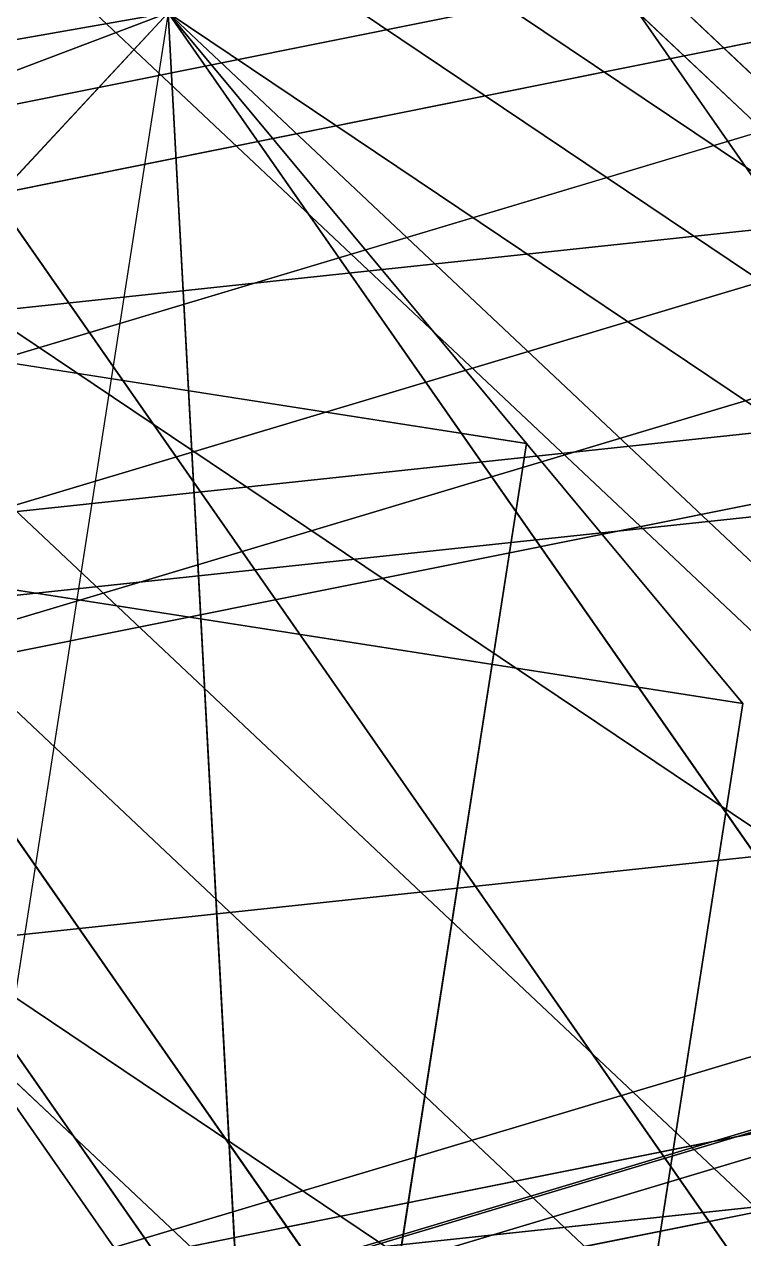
# Model space of a CAD drawing. Header units: metres. Extents: x 503497 to 504361, y 6966567 to 6966857.
# Drawn here: x 504170.223 to 504173.068, y 6966700.562 to 6966705.364 of the extents above; entities that cross this region are included whole.
import ezdxf

# ---------------------------------------------------------------- set-up
doc = ezdxf.new("R2010")
doc.units = ezdxf.units.M

msp = doc.modelspace()

# ---------------------------------------------------------------- linework, layer by layer
at = {"layer": 'SHADOW_APPROVED_20260111T072000'}
msp.add_lwpolyline([(504170.7929, 6966705.4089), (504170.0047, 6966700.3561), (504096.8309, 6966715.2601), (504097.6191, 6966720.3129), (504170.7929, 6966705.4089)], close=True, dxfattribs=at)
msp.add_lwpolyline([(504152.9477, 6966710.2148), (504167.8718, 6966707.8869), (504167.5638, 6966705.9126), (504170.7929, 6966705.4089), (504170.0047, 6966700.3561), (504169.7774, 6966699.9974), (504169.5259, 6966699.8139), (504168.8949, 6966699.7238), (504168.6104, 6966697.9001), (504168.9205, 6966697.8003), (504169.2405, 6966697.5447), (504169.4022, 6966697.2624), (504169.4593, 6966696.8594), (504167.3244, 6966683.1734), (504124.6436, 6966689.8311)], dxfattribs=at)
at = {"layer": 'SHADOW_APPROVED_20260114T072400'}
msp.add_lwpolyline([(504170.7929, 6966705.4089), (504170.0047, 6966700.3561), (504097.9963, 6966713.9948), (504098.7845, 6966719.0476), (504170.7929, 6966705.4089)], close=True, dxfattribs=at)
msp.add_lwpolyline([(504152.9477, 6966710.2148), (504167.8718, 6966707.8869), (504167.5638, 6966705.9126), (504170.7929, 6966705.4089), (504170.0047, 6966700.3561), (504169.7774, 6966699.9974), (504169.5259, 6966699.8139), (504168.8949, 6966699.7238), (504168.6104, 6966697.9001), (504168.9205, 6966697.8003), (504169.2405, 6966697.5447), (504169.4022, 6966697.2624), (504169.4593, 6966696.8594), (504167.3244, 6966683.1734), (504124.6436, 6966689.8311)], dxfattribs=at)
at = {"layer": 'SHADOW_APPROVED_20260122T071500'}
msp.add_lwpolyline([(504170.7929, 6966705.4089), (504170.0047, 6966700.3561), (504087.4382, 6966715.1242), (504088.2264, 6966720.177), (504170.7929, 6966705.4089)], close=True, dxfattribs=at)
msp.add_lwpolyline([(504152.9477, 6966710.2148), (504167.8718, 6966707.8869), (504167.5638, 6966705.9126), (504170.7929, 6966705.4089), (504170.0047, 6966700.3561), (504169.7774, 6966699.9974), (504169.5259, 6966699.8139), (504168.8949, 6966699.7238), (504168.6104, 6966697.9001), (504168.9205, 6966697.8003), (504169.2405, 6966697.5447), (504169.4022, 6966697.2624), (504169.4593, 6966696.8594), (504167.3244, 6966683.1734), (504124.6436, 6966689.8311)], dxfattribs=at)
at = {"layer": 'SHADOW_APPROVED_20260124T072500'}
msp.add_lwpolyline([(504170.7929, 6966705.4089), (504170.0047, 6966700.3561), (504093.7616, 6966712.0711), (504094.5498, 6966717.1239), (504170.7929, 6966705.4089)], close=True, dxfattribs=at)
msp.add_lwpolyline([(504152.9477, 6966710.2148), (504167.8718, 6966707.8869), (504167.5638, 6966705.9126), (504170.7929, 6966705.4089), (504170.0047, 6966700.3561), (504169.7774, 6966699.9974), (504169.5259, 6966699.8139), (504168.8949, 6966699.7238), (504168.6104, 6966697.9001), (504168.9205, 6966697.8003), (504169.2405, 6966697.5447), (504169.4022, 6966697.2624), (504169.4593, 6966696.8594), (504167.3244, 6966683.1734), (504124.6436, 6966689.8311)], dxfattribs=at)
at = {"layer": 'SHADOW_APPROVED_20260126T071100'}
msp.add_lwpolyline([(504170.7929, 6966705.4089), (504170.0047, 6966700.3561), (504081.5796, 6966715.4019), (504082.3678, 6966720.4547), (504170.7929, 6966705.4089)], close=True, dxfattribs=at)
msp.add_lwpolyline([(504152.9477, 6966710.2148), (504167.8718, 6966707.8869), (504167.5638, 6966705.9126), (504170.7929, 6966705.4089), (504170.0047, 6966700.3561), (504169.7774, 6966699.9974), (504169.5259, 6966699.8139), (504168.8949, 6966699.7238), (504168.6104, 6966697.9001), (504168.9205, 6966697.8003), (504169.2405, 6966697.5447), (504169.4022, 6966697.2624), (504169.4593, 6966696.8594), (504167.3244, 6966683.1734), (504124.6436, 6966689.8311)], dxfattribs=at)
at = {"layer": 'SHADOW_APPROVED_20260127T071900'}
msp.add_lwpolyline([(504170.7929, 6966705.4089), (504170.0047, 6966700.3561), (504087.6618, 6966712.8487), (504088.45, 6966717.9015), (504170.7929, 6966705.4089)], close=True, dxfattribs=at)
msp.add_lwpolyline([(504152.9477, 6966710.2148), (504167.8718, 6966707.8869), (504167.5638, 6966705.9126), (504170.7929, 6966705.4089), (504170.0047, 6966700.3561), (504169.7774, 6966699.9974), (504169.5259, 6966699.8139), (504168.8949, 6966699.7238), (504168.6104, 6966697.9001), (504168.9205, 6966697.8003), (504169.2405, 6966697.5447), (504169.4022, 6966697.2624), (504169.4593, 6966696.8594), (504167.3244, 6966683.1734), (504124.6436, 6966689.8311)], dxfattribs=at)
at = {"layer": 'SHADOW_APPROVED_20260129T071100'}
msp.add_lwpolyline([(504170.7929, 6966705.4089), (504170.0047, 6966700.3561), (504079.559, 6966714.5749), (504080.3472, 6966719.6277), (504170.7929, 6966705.4089)], close=True, dxfattribs=at)
msp.add_lwpolyline([(504152.9477, 6966710.2148), (504167.8718, 6966707.8869), (504167.5638, 6966705.9126), (504170.7929, 6966705.4089), (504170.0047, 6966700.3561), (504169.7774, 6966699.9974), (504169.5259, 6966699.8139), (504168.8949, 6966699.7238), (504168.6104, 6966697.9001), (504168.9205, 6966697.8003), (504169.2405, 6966697.5447), (504169.4022, 6966697.2624), (504169.4593, 6966696.8594), (504167.3244, 6966683.1734), (504124.6436, 6966689.8311)], dxfattribs=at)
at = {"layer": 'SHADOW_APPROVED_20260130T071100'}
msp.add_lwpolyline([(504170.7929, 6966705.4089), (504170.0047, 6966700.3561), (504078.8728, 6966714.2703), (504079.661, 6966719.3231), (504170.7929, 6966705.4089)], close=True, dxfattribs=at)
msp.add_lwpolyline([(504152.9477, 6966710.2148), (504167.8718, 6966707.8869), (504167.5638, 6966705.9126), (504170.7929, 6966705.4089), (504170.0047, 6966700.3561), (504169.7774, 6966699.9974), (504169.5259, 6966699.8139), (504168.8949, 6966699.7238), (504168.6104, 6966697.9001), (504168.9205, 6966697.8003), (504169.2405, 6966697.5447), (504169.4022, 6966697.2624), (504169.4593, 6966696.8594), (504167.3244, 6966683.1734), (504124.6436, 6966689.8311)], dxfattribs=at)
at = {"layer": 'SHADOW_APPROVED_20260203T070000'}
msp.add_lwpolyline([(504170.7929, 6966705.4089), (504170.0047, 6966700.3561), (504063.9805, 6966716.6575), (504064.7687, 6966721.7103), (504170.7929, 6966705.4089)], close=True, dxfattribs=at)
msp.add_lwpolyline([(504152.9477, 6966710.2148), (504167.8718, 6966707.8869), (504167.5638, 6966705.9126), (504170.7929, 6966705.4089), (504170.0047, 6966700.3561), (504169.7774, 6966699.9974), (504169.5259, 6966699.8139), (504168.8949, 6966699.7238), (504168.6104, 6966697.9001), (504168.9205, 6966697.8003), (504169.2405, 6966697.5447), (504169.4022, 6966697.2624), (504169.4593, 6966696.8594), (504167.3244, 6966683.1734), (504124.6436, 6966689.8311)], dxfattribs=at)
at = {"layer": 'SHADOW_APPROVED_20260314T074000'}
msp.add_lwpolyline([(504152.9477, 6966710.2148), (504167.8718, 6966707.8869), (504167.5638, 6966705.9126), (504170.7929, 6966705.4089), (504170.0047, 6966700.3561), (504169.7774, 6966699.9974), (504169.5259, 6966699.8139), (504168.8949, 6966699.7238), (504168.6104, 6966697.9001), (504168.9205, 6966697.8003), (504169.2405, 6966697.5447), (504169.4022, 6966697.2624), (504169.4593, 6966696.8594), (504167.3244, 6966683.1734), (504124.6436, 6966689.8311)], dxfattribs=at)
for points in [[(504167.5638, 6966705.9126), (504170.7929, 6966705.4089), (504083.0384, 6966689.9525), (504079.8093, 6966690.4562), (504167.5638, 6966705.9126)], [(504170.7929, 6966705.4089), (504170.0047, 6966700.3561), (504082.2502, 6966684.8997), (504083.0384, 6966689.9525), (504170.7929, 6966705.4089)]]:
    msp.add_lwpolyline(points, close=True, dxfattribs=at)
at = {"layer": 'SHADOW_APPROVED_20260426T070000'}
msp.add_lwpolyline([(504152.9477, 6966710.2148), (504167.8718, 6966707.8869), (504167.5638, 6966705.9126), (504170.7929, 6966705.4089), (504170.0047, 6966700.3561), (504169.7774, 6966699.9974), (504169.5259, 6966699.8139), (504168.8949, 6966699.7238), (504168.6104, 6966697.9001), (504168.9205, 6966697.8003), (504169.2405, 6966697.5447), (504169.4022, 6966697.2624), (504169.4593, 6966696.8594), (504167.3244, 6966683.1734), (504124.6436, 6966689.8311)], dxfattribs=at)
for points in [[(504167.5638, 6966705.9126), (504170.7929, 6966705.4089), (503953.6653, 6966623.3471), (503950.4362, 6966623.8508), (504167.5638, 6966705.9126)], [(504170.7929, 6966705.4089), (504170.0047, 6966700.3561), (503952.8771, 6966618.2943), (503953.6653, 6966623.3471), (504170.7929, 6966705.4089)]]:
    msp.add_lwpolyline(points, close=True, dxfattribs=at)
at = {"layer": 'SHADOW_APPROVED_20260621T090000'}
msp.add_lwpolyline([(504152.9477, 6966710.2148), (504167.8718, 6966707.8869), (504167.5638, 6966705.9126), (504170.7929, 6966705.4089), (504170.0047, 6966700.3561), (504169.7774, 6966699.9974), (504169.5259, 6966699.8139), (504168.8949, 6966699.7238), (504168.6104, 6966697.9001), (504168.9205, 6966697.8003), (504169.2405, 6966697.5447), (504169.4022, 6966697.2624), (504169.4593, 6966696.8594), (504167.3244, 6966683.1734), (504124.6436, 6966689.8311)], dxfattribs=at)
for points in [[(504167.5638, 6966705.9126), (504170.7929, 6966705.4089), (504112.2766, 6966642.4773), (504109.0475, 6966642.981), (504167.5638, 6966705.9126)], [(504170.7929, 6966705.4089), (504170.0047, 6966700.3561), (504111.4884, 6966637.4245), (504112.2766, 6966642.4773), (504170.7929, 6966705.4089)]]:
    msp.add_lwpolyline(points, close=True, dxfattribs=at)
at = {"layer": 'SHADOW_APPROVED_20260621T120000'}
msp.add_lwpolyline([(504152.9477, 6966710.2148), (504167.8718, 6966707.8869), (504167.5638, 6966705.9126), (504170.7929, 6966705.4089), (504170.0047, 6966700.3561), (504169.7774, 6966699.9974), (504169.5259, 6966699.8139), (504168.8949, 6966699.7238), (504168.6104, 6966697.9001), (504168.9205, 6966697.8003), (504169.2405, 6966697.5447), (504169.4022, 6966697.2624), (504169.4593, 6966696.8594), (504167.3244, 6966683.1734), (504124.6436, 6966689.8311)], dxfattribs=at)
for points in [[(504167.5638, 6966705.9126), (504170.7929, 6966705.4089), (504173.4139, 6966656.7361), (504170.1848, 6966657.2398), (504167.5638, 6966705.9126)], [(504170.7929, 6966705.4089), (504170.0047, 6966700.3561), (504172.6257, 6966651.6833), (504173.4139, 6966656.7361), (504170.7929, 6966705.4089)]]:
    msp.add_lwpolyline(points, close=True, dxfattribs=at)
at = {"layer": 'SHADOW_APPROVED_20260621T140000'}
for points in [[(504129.6052, 6966740.8657), (504131.954, 6966755.9236), (504174.5011, 6966694.9007), (504172.1523, 6966679.8428), (504129.6052, 6966740.8657)], [(504131.954, 6966755.9236), (504160.9824, 6966751.3955), (504203.5295, 6966690.3726), (504174.5011, 6966694.9007), (504131.954, 6966755.9236)], [(504149.9912, 6966730.2649), (504146.9294, 6966730.7425), (504189.4765, 6966669.7196), (504192.5383, 6966669.242), (504149.9912, 6966730.2649)], [(504149.5371, 6966727.3537), (504149.9912, 6966730.2649), (504192.5383, 6966669.242), (504192.0842, 6966666.3308), (504149.5371, 6966727.3537)], [(504158.5991, 6966727.8767), (504158.3042, 6966725.9861), (504200.8513, 6966664.9632), (504201.1462, 6966666.8538), (504158.5991, 6966727.8767)], [(504158.3042, 6966725.9861), (504149.5371, 6966727.3537), (504192.0842, 6966666.3308), (504200.8513, 6966664.9632), (504158.3042, 6966725.9861)], [(504152.9477, 6966710.2148), (504167.8718, 6966707.8869), (504206.7815, 6966652.0809), (504191.8574, 6966654.4088), (504152.9477, 6966710.2148)], [(504167.8718, 6966707.8869), (504167.5638, 6966705.9126), (504206.4735, 6966650.1066), (504206.7815, 6966652.0809), (504167.8718, 6966707.8869)], [(504167.5638, 6966705.9126), (504170.7929, 6966705.4089), (504209.7026, 6966649.6029), (504206.4735, 6966650.1066), (504167.5638, 6966705.9126)], [(504170.7929, 6966705.4089), (504170.0047, 6966700.3561), (504208.9144, 6966644.5501), (504209.7026, 6966649.6029), (504170.7929, 6966705.4089)]]:
    msp.add_lwpolyline(points, close=True, dxfattribs=at)
msp.add_lwpolyline([(504152.9477, 6966710.2148), (504167.8718, 6966707.8869), (504167.5638, 6966705.9126), (504170.7929, 6966705.4089), (504170.0047, 6966700.3561), (504169.7774, 6966699.9974), (504169.5259, 6966699.8139), (504168.8949, 6966699.7238), (504168.6104, 6966697.9001), (504168.9205, 6966697.8003), (504169.2405, 6966697.5447), (504169.4022, 6966697.2624), (504169.4593, 6966696.8594), (504167.3244, 6966683.1734), (504124.6436, 6966689.8311)], dxfattribs=at)
at = {"layer": 'SHADOW_APPROVED_20260621T150000'}
for points in [[(504129.6052, 6966740.8657), (504131.954, 6966755.9236), (504212.0845, 6966680.4703), (504209.7357, 6966665.4124), (504129.6052, 6966740.8657)], [(504127.901, 6966729.9403), (504129.6052, 6966740.8657), (504209.7357, 6966665.4124), (504208.0315, 6966654.487), (504127.901, 6966729.9403)], [(504129.6052, 6966740.8657), (504129.6052, 6966740.8657), (504209.7357, 6966665.4124), (504209.7357, 6966665.4124), (504129.6052, 6966740.8657)], [(504138.446, 6966731.0718), (504138.0232, 6966728.3614), (504218.1537, 6966652.9081), (504218.5765, 6966655.6185), (504138.446, 6966731.0718)], [(504146.7781, 6966729.7721), (504138.446, 6966731.0718), (504218.5765, 6966655.6185), (504226.9086, 6966654.3188), (504146.7781, 6966729.7721)], [(504146.9294, 6966730.7425), (504146.7781, 6966729.7721), (504226.9086, 6966654.3188), (504227.0599, 6966655.2892), (504146.9294, 6966730.7425)], [(504149.5371, 6966727.3537), (504149.9912, 6966730.2649), (504230.1217, 6966654.8116), (504229.6676, 6966651.9004), (504149.5371, 6966727.3537)], [(504158.3042, 6966725.9861), (504149.5371, 6966727.3537), (504229.6676, 6966651.9004), (504238.4347, 6966650.5328), (504158.3042, 6966725.9861)], [(504152.9477, 6966710.2148), (504167.8718, 6966707.8869), (504241.1519, 6966638.8841), (504226.2278, 6966641.212), (504152.9477, 6966710.2148)], [(504167.8718, 6966707.8869), (504167.5638, 6966705.9126), (504240.8439, 6966636.9098), (504241.1519, 6966638.8841), (504167.8718, 6966707.8869)], [(504167.5638, 6966705.9126), (504170.7929, 6966705.4089), (504244.073, 6966636.4061), (504240.8439, 6966636.9098), (504167.5638, 6966705.9126)], [(504170.7929, 6966705.4089), (504170.0047, 6966700.3561), (504243.2848, 6966631.3533), (504244.073, 6966636.4061), (504170.7929, 6966705.4089)]]:
    msp.add_lwpolyline(points, close=True, dxfattribs=at)
msp.add_lwpolyline([(504152.9477, 6966710.2148), (504167.8718, 6966707.8869), (504167.5638, 6966705.9126), (504170.7929, 6966705.4089), (504170.0047, 6966700.3561), (504169.7774, 6966699.9974), (504169.5259, 6966699.8139), (504168.8949, 6966699.7238), (504168.6104, 6966697.9001), (504168.9205, 6966697.8003), (504169.2405, 6966697.5447), (504169.4022, 6966697.2624), (504169.4593, 6966696.8594), (504167.3244, 6966683.1734), (504124.6436, 6966689.8311)], dxfattribs=at)
at = {"layer": 'SHADOW_APPROVED_20260621T160000'}
for points in [[(504127.901, 6966729.9403), (504129.6052, 6966740.8657), (504313.5903, 6966617.1932), (504311.8861, 6966606.2678), (504127.901, 6966729.9403)], [(504138.446, 6966731.0718), (504138.0232, 6966728.3614), (504322.0083, 6966604.6889), (504322.4311, 6966607.3993), (504138.446, 6966731.0718)], [(504138.0232, 6966728.3614), (504127.901, 6966729.9403), (504311.8861, 6966606.2678), (504322.0083, 6966604.6889), (504138.0232, 6966728.3614)], [(504152.9477, 6966710.2148), (504167.8718, 6966707.8869), (504336.128, 6966594.7871), (504321.2039, 6966597.115), (504152.9477, 6966710.2148)], [(504167.8718, 6966707.8869), (504167.5638, 6966705.9126), (504335.82, 6966592.8128), (504336.128, 6966594.7871), (504167.8718, 6966707.8869)], [(504167.5638, 6966705.9126), (504170.7929, 6966705.4089), (504339.0491, 6966592.3091), (504335.82, 6966592.8128), (504167.5638, 6966705.9126)], [(504170.7929, 6966705.4089), (504170.0047, 6966700.3561), (504338.2609, 6966587.2563), (504339.0491, 6966592.3091), (504170.7929, 6966705.4089)]]:
    msp.add_lwpolyline(points, close=True, dxfattribs=at)
msp.add_lwpolyline([(504152.9477, 6966710.2148), (504167.8718, 6966707.8869), (504167.5638, 6966705.9126), (504170.7929, 6966705.4089), (504170.0047, 6966700.3561), (504169.7774, 6966699.9974), (504169.5259, 6966699.8139), (504168.8949, 6966699.7238), (504168.6104, 6966697.9001), (504168.9205, 6966697.8003), (504169.2405, 6966697.5447), (504169.4022, 6966697.2624), (504169.4593, 6966696.8594), (504167.3244, 6966683.1734), (504124.6436, 6966689.8311)], dxfattribs=at)
at = {"layer": 'SHADOW_APPROVED_20261019T053000'}
msp.add_lwpolyline([(504170.7929, 6966705.4089), (504170.0047, 6966700.3561), (503593.249, 6966792.4889), (503594.0372, 6966797.5417), (504170.7929, 6966705.4089)], close=True, dxfattribs=at)
msp.add_lwpolyline([(504152.9477, 6966710.2148), (504167.8718, 6966707.8869), (504167.5638, 6966705.9126), (504170.7929, 6966705.4089), (504170.0047, 6966700.3561), (504169.7774, 6966699.9974), (504169.5259, 6966699.8139), (504168.8949, 6966699.7238), (504168.6104, 6966697.9001), (504168.9205, 6966697.8003), (504169.2405, 6966697.5447), (504169.4022, 6966697.2624), (504169.4593, 6966696.8594), (504167.3244, 6966683.1734), (504124.6436, 6966689.8311)], dxfattribs=at)
at = {"layer": 'SHADOW_APPROVED_20261112T063500'}
msp.add_lwpolyline([(504170.7929, 6966705.4089), (504170.0047, 6966700.3561), (504071.7264, 6966716.3103), (504072.5146, 6966721.3631), (504170.7929, 6966705.4089)], close=True, dxfattribs=at)
msp.add_lwpolyline([(504152.9477, 6966710.2148), (504167.8718, 6966707.8869), (504167.5638, 6966705.9126), (504170.7929, 6966705.4089), (504170.0047, 6966700.3561), (504169.7774, 6966699.9974), (504169.5259, 6966699.8139), (504168.8949, 6966699.7238), (504168.6104, 6966697.9001), (504168.9205, 6966697.8003), (504169.2405, 6966697.5447), (504169.4022, 6966697.2624), (504169.4593, 6966696.8594), (504167.3244, 6966683.1734), (504124.6436, 6966689.8311)], dxfattribs=at)
at = {"layer": 'SHADOW_APPROVED_20261113T063500'}
msp.add_lwpolyline([(504170.7929, 6966705.4089), (504170.0047, 6966700.3561), (504072.1946, 6966716.7258), (504072.9828, 6966721.7786), (504170.7929, 6966705.4089)], close=True, dxfattribs=at)
msp.add_lwpolyline([(504152.9477, 6966710.2148), (504167.8718, 6966707.8869), (504167.5638, 6966705.9126), (504170.7929, 6966705.4089), (504170.0047, 6966700.3561), (504169.7774, 6966699.9974), (504169.5259, 6966699.8139), (504168.8949, 6966699.7238), (504168.6104, 6966697.9001), (504168.9205, 6966697.8003), (504169.2405, 6966697.5447), (504169.4022, 6966697.2624), (504169.4593, 6966696.8594), (504167.3244, 6966683.1734), (504124.6436, 6966689.8311)], dxfattribs=at)
at = {"layer": 'SHADOW_APPROVED_20261122T065200'}
msp.add_lwpolyline([(504170.7929, 6966705.4089), (504170.0047, 6966700.3561), (504089.8406, 6966714.8069), (504090.6288, 6966719.8597), (504170.7929, 6966705.4089)], close=True, dxfattribs=at)
msp.add_lwpolyline([(504152.9477, 6966710.2148), (504167.8718, 6966707.8869), (504167.5638, 6966705.9126), (504170.7929, 6966705.4089), (504170.0047, 6966700.3561), (504169.7774, 6966699.9974), (504169.5259, 6966699.8139), (504168.8949, 6966699.7238), (504168.6104, 6966697.9001), (504168.9205, 6966697.8003), (504169.2405, 6966697.5447), (504169.4022, 6966697.2624), (504169.4593, 6966696.8594), (504167.3244, 6966683.1734), (504124.6436, 6966689.8311)], dxfattribs=at)
at = {"layer": 'SHADOW_APPROVED_20261123T070300'}
msp.add_lwpolyline([(504170.7929, 6966705.4089), (504170.0047, 6966700.3561), (504097.6078, 6966712.3626), (504098.396, 6966717.4154), (504170.7929, 6966705.4089)], close=True, dxfattribs=at)
msp.add_lwpolyline([(504152.9477, 6966710.2148), (504167.8718, 6966707.8869), (504167.5638, 6966705.9126), (504170.7929, 6966705.4089), (504170.0047, 6966700.3561), (504169.7774, 6966699.9974), (504169.5259, 6966699.8139), (504168.8949, 6966699.7238), (504168.6104, 6966697.9001), (504168.9205, 6966697.8003), (504169.2405, 6966697.5447), (504169.4022, 6966697.2624), (504169.4593, 6966696.8594), (504167.3244, 6966683.1734), (504124.6436, 6966689.8311)], dxfattribs=at)
at = {"layer": 'SHADOW_APPROVED_20261221T090000'}
msp.add_lwpolyline([(504152.9477, 6966710.2148), (504167.8718, 6966707.8869), (504167.5638, 6966705.9126), (504170.7929, 6966705.4089), (504170.0047, 6966700.3561), (504169.7774, 6966699.9974), (504169.5259, 6966699.8139), (504168.8949, 6966699.7238), (504168.6104, 6966697.9001), (504168.9205, 6966697.8003), (504169.2405, 6966697.5447), (504169.4022, 6966697.2624), (504169.4593, 6966696.8594), (504167.3244, 6966683.1734), (504124.6436, 6966689.8311)], dxfattribs=at)
msp.add_lwpolyline([(504170.7929, 6966705.4089), (504170.0047, 6966700.3561), (504139.75, 6966702.1555), (504140.5382, 6966707.2083), (504170.7929, 6966705.4089)], close=True, dxfattribs=at)
at = {"layer": 'SHADOW_APPROVED_20261221T120000'}
for points in [[(504146.8386, 6966710.3339), (504155.4551, 6966708.9898), (504155.2202, 6966707.484), (504170.1443, 6966705.1561), (504169.8363, 6966703.1818), (504173.0654, 6966702.6781), (504172.2772, 6966697.6253), (504172.0499, 6966697.2666), (504171.7984, 6966697.0831), (504171.1674, 6966696.993), (504170.8829, 6966695.1693), (504171.193, 6966695.0695), (504171.513, 6966694.8139), (504171.6747, 6966694.5316), (504171.7318, 6966694.1286), (504169.5969, 6966680.4426), (504126.9161, 6966687.1003)], [(504152.9477, 6966710.2148), (504167.8718, 6966707.8869), (504167.5638, 6966705.9126), (504170.7929, 6966705.4089), (504170.0047, 6966700.3561), (504169.7774, 6966699.9974), (504169.5259, 6966699.8139), (504168.8949, 6966699.7238), (504168.6104, 6966697.9001), (504168.9205, 6966697.8003), (504169.2405, 6966697.5447), (504169.4022, 6966697.2624), (504169.4593, 6966696.8594), (504167.3244, 6966683.1734), (504124.6436, 6966689.8311)]]:
    msp.add_lwpolyline(points, dxfattribs=at)
for points in [[(504167.5638, 6966705.9126), (504170.7929, 6966705.4089), (504173.0654, 6966702.6781), (504169.8363, 6966703.1818), (504167.5638, 6966705.9126)], [(504170.7929, 6966705.4089), (504170.0047, 6966700.3561), (504172.2772, 6966697.6253), (504173.0654, 6966702.6781), (504170.7929, 6966705.4089)]]:
    msp.add_lwpolyline(points, close=True, dxfattribs=at)
at = {"layer": 'SHADOW_APPROVED_20261221T150000'}
for points in [[(504154.0443, 6966707.0275), (504153.1492, 6966701.2887), (504194.1763, 6966705.6645), (504195.0714, 6966711.4033), (504154.0443, 6966707.0275)], [(504142.7149, 6966706.3611), (504141.9137, 6966701.2247), (504183.9883, 6966705.7123), (504184.7895, 6966710.8487), (504142.7149, 6966706.3611)], [(504144.9755, 6966700.7471), (504145.7767, 6966705.8835), (504187.8513, 6966710.3711), (504187.0501, 6966705.2347), (504144.9755, 6966700.7471)], [(504170.7929, 6966705.4089), (504170.0047, 6966700.3561), (504207.6986, 6966704.3764), (504208.4868, 6966709.4292), (504170.7929, 6966705.4089)], [(504141.9137, 6966701.2247), (504144.9755, 6966700.7471), (504187.0501, 6966705.2347), (504183.9883, 6966705.7123), (504141.9137, 6966701.2247)], [(504153.1492, 6966701.2887), (504158.2689, 6966700.4901), (504199.296, 6966704.8659), (504194.1763, 6966705.6645), (504153.1492, 6966701.2887)], [(504158.2689, 6966700.4901), (504156.6455, 6966690.0834), (504197.6726, 6966694.4592), (504199.296, 6966704.8659), (504158.2689, 6966700.4901)], [(504170.0047, 6966700.3561), (504169.7774, 6966699.9974), (504207.4713, 6966704.0177), (504207.6986, 6966704.3764), (504170.0047, 6966700.3561)]]:
    msp.add_lwpolyline(points, close=True, dxfattribs=at)
msp.add_lwpolyline([(504152.9477, 6966710.2148), (504167.8718, 6966707.8869), (504167.5638, 6966705.9126), (504170.7929, 6966705.4089), (504170.0047, 6966700.3561), (504169.7774, 6966699.9974), (504169.5259, 6966699.8139), (504168.8949, 6966699.7238), (504168.6104, 6966697.9001), (504168.9205, 6966697.8003), (504169.2405, 6966697.5447), (504169.4022, 6966697.2624), (504169.4593, 6966696.8594), (504167.3244, 6966683.1734), (504124.6436, 6966689.8311)], dxfattribs=at)
at = {"layer": 'SHADOW_APPROVED_20261221T160000'}
for points in [[(504154.0443, 6966707.0275), (504153.1492, 6966701.2887), (504217.9779, 6966714.2974), (504218.873, 6966720.0362), (504154.0443, 6966707.0275)], [(504170.7929, 6966705.4089), (504170.0047, 6966700.3561), (504229.5665, 6966712.3079), (504230.3547, 6966717.3607), (504170.7929, 6966705.4089)], [(504153.1492, 6966701.2887), (504158.2689, 6966700.4901), (504223.0976, 6966713.4988), (504217.9779, 6966714.2974), (504153.1492, 6966701.2887)], [(504158.2689, 6966700.4901), (504156.6455, 6966690.0834), (504221.4742, 6966703.0921), (504223.0976, 6966713.4988), (504158.2689, 6966700.4901)], [(504170.0047, 6966700.3561), (504169.7774, 6966699.9974), (504229.3392, 6966711.9492), (504229.5665, 6966712.3079), (504170.0047, 6966700.3561)], [(504169.7774, 6966699.9974), (504169.5259, 6966699.8139), (504229.0877, 6966711.7657), (504229.3392, 6966711.9492), (504169.7774, 6966699.9974)], [(504125.6223, 6966696.1052), (504122.7613, 6966696.5515), (504182.3231, 6966708.5033), (504185.1841, 6966708.057), (504125.6223, 6966696.1052)], [(504124.6436, 6966689.8311), (504125.6223, 6966696.1052), (504185.1841, 6966708.057), (504184.2054, 6966701.7829), (504124.6436, 6966689.8311)]]:
    msp.add_lwpolyline(points, close=True, dxfattribs=at)
msp.add_lwpolyline([(504152.9477, 6966710.2148), (504167.8718, 6966707.8869), (504167.5638, 6966705.9126), (504170.7929, 6966705.4089), (504170.0047, 6966700.3561), (504169.7774, 6966699.9974), (504169.5259, 6966699.8139), (504168.8949, 6966699.7238), (504168.6104, 6966697.9001), (504168.9205, 6966697.8003), (504169.2405, 6966697.5447), (504169.4022, 6966697.2624), (504169.4593, 6966696.8594), (504167.3244, 6966683.1734), (504124.6436, 6966689.8311)], dxfattribs=at)
at = {"layer": 'SHADOW_APPROVED_20261221T170000'}
for points in [[(504137.1539, 6966693.1239), (504139.8525, 6966710.4238), (504252.1782, 6966744.0427), (504249.4796, 6966726.7428), (504137.1539, 6966693.1239)], [(504170.7929, 6966705.4089), (504170.0047, 6966700.3561), (504273.2046, 6966731.2437), (504273.9928, 6966736.2965), (504170.7929, 6966705.4089)], [(504153.1492, 6966701.2887), (504158.2689, 6966700.4901), (504270.5946, 6966734.109), (504265.4749, 6966734.9076), (504153.1492, 6966701.2887)], [(504158.2689, 6966700.4901), (504156.6455, 6966690.0834), (504268.9712, 6966723.7023), (504270.5946, 6966734.109), (504158.2689, 6966700.4901)], [(504170.0047, 6966700.3561), (504169.7774, 6966699.9974), (504272.9773, 6966730.885), (504273.2046, 6966731.2437), (504170.0047, 6966700.3561)], [(504169.7774, 6966699.9974), (504169.5259, 6966699.8139), (504272.7258, 6966730.7015), (504272.9773, 6966730.885), (504169.7774, 6966699.9974)], [(504169.5259, 6966699.8139), (504168.8949, 6966699.7238), (504272.0948, 6966730.6114), (504272.7258, 6966730.7015), (504169.5259, 6966699.8139)], [(504168.8949, 6966699.7238), (504168.6104, 6966697.9001), (504271.8103, 6966728.7877), (504272.0948, 6966730.6114), (504168.8949, 6966699.7238)], [(504124.6436, 6966689.8311), (504125.6223, 6966696.1052), (504228.8222, 6966726.9928), (504227.8435, 6966720.7187), (504124.6436, 6966689.8311)], [(504156.6455, 6966690.0834), (504137.1539, 6966693.1239), (504249.4796, 6966726.7428), (504268.9712, 6966723.7023), (504156.6455, 6966690.0834)], [(504167.3244, 6966683.1734), (504124.6436, 6966689.8311), (504227.8435, 6966720.7187), (504270.5243, 6966714.061), (504167.3244, 6966683.1734)]]:
    msp.add_lwpolyline(points, close=True, dxfattribs=at)
msp.add_lwpolyline([(504152.9477, 6966710.2148), (504167.8718, 6966707.8869), (504167.5638, 6966705.9126), (504170.7929, 6966705.4089), (504170.0047, 6966700.3561), (504169.7774, 6966699.9974), (504169.5259, 6966699.8139), (504168.8949, 6966699.7238), (504168.6104, 6966697.9001), (504168.9205, 6966697.8003), (504169.2405, 6966697.5447), (504169.4022, 6966697.2624), (504169.4593, 6966696.8594), (504167.3244, 6966683.1734), (504124.6436, 6966689.8311)], dxfattribs=at)
at = {"layer": 'SHADOW_COMPARATOR_RL48_20260111T072000'}
msp.add_lwpolyline([(504170.7929, 6966705.4089), (504170.0047, 6966700.3561), (504124.3774, 6966709.6495), (504125.1656, 6966714.7023), (504170.7929, 6966705.4089)], close=True, dxfattribs=at)
msp.add_lwpolyline([(504152.9477, 6966710.2148), (504167.8718, 6966707.8869), (504167.5638, 6966705.9126), (504170.7929, 6966705.4089), (504170.0047, 6966700.3561), (504169.7774, 6966699.9974), (504169.5259, 6966699.8139), (504168.8949, 6966699.7238), (504168.6104, 6966697.9001), (504168.9205, 6966697.8003), (504169.2405, 6966697.5447), (504169.4022, 6966697.2624), (504169.4593, 6966696.8594), (504167.3244, 6966683.1734), (504124.6436, 6966689.8311)], dxfattribs=at)
at = {"layer": 'SHADOW_COMPARATOR_RL48_20260114T072400'}
msp.add_lwpolyline([(504170.7929, 6966705.4089), (504170.0047, 6966700.3561), (504125.1041, 6966708.8605), (504125.8923, 6966713.9133), (504170.7929, 6966705.4089)], close=True, dxfattribs=at)
msp.add_lwpolyline([(504152.9477, 6966710.2148), (504167.8718, 6966707.8869), (504167.5638, 6966705.9126), (504170.7929, 6966705.4089), (504170.0047, 6966700.3561), (504169.7774, 6966699.9974), (504169.5259, 6966699.8139), (504168.8949, 6966699.7238), (504168.6104, 6966697.9001), (504168.9205, 6966697.8003), (504169.2405, 6966697.5447), (504169.4022, 6966697.2624), (504169.4593, 6966696.8594), (504167.3244, 6966683.1734), (504124.6436, 6966689.8311)], dxfattribs=at)
at = {"layer": 'SHADOW_COMPARATOR_RL48_20260122T071500'}
msp.add_lwpolyline([(504170.7929, 6966705.4089), (504170.0047, 6966700.3561), (504118.5206, 6966709.5647), (504119.3088, 6966714.6175), (504170.7929, 6966705.4089)], close=True, dxfattribs=at)
msp.add_lwpolyline([(504152.9477, 6966710.2148), (504167.8718, 6966707.8869), (504167.5638, 6966705.9126), (504170.7929, 6966705.4089), (504170.0047, 6966700.3561), (504169.7774, 6966699.9974), (504169.5259, 6966699.8139), (504168.8949, 6966699.7238), (504168.6104, 6966697.9001), (504168.9205, 6966697.8003), (504169.2405, 6966697.5447), (504169.4022, 6966697.2624), (504169.4593, 6966696.8594), (504167.3244, 6966683.1734), (504124.6436, 6966689.8311)], dxfattribs=at)
at = {"layer": 'SHADOW_COMPARATOR_RL48_20260124T072500'}
msp.add_lwpolyline([(504170.7929, 6966705.4089), (504170.0047, 6966700.3561), (504122.4635, 6966707.661), (504123.2517, 6966712.7138), (504170.7929, 6966705.4089)], close=True, dxfattribs=at)
msp.add_lwpolyline([(504152.9477, 6966710.2148), (504167.8718, 6966707.8869), (504167.5638, 6966705.9126), (504170.7929, 6966705.4089), (504170.0047, 6966700.3561), (504169.7774, 6966699.9974), (504169.5259, 6966699.8139), (504168.8949, 6966699.7238), (504168.6104, 6966697.9001), (504168.9205, 6966697.8003), (504169.2405, 6966697.5447), (504169.4022, 6966697.2624), (504169.4593, 6966696.8594), (504167.3244, 6966683.1734), (504124.6436, 6966689.8311)], dxfattribs=at)
at = {"layer": 'SHADOW_COMPARATOR_RL48_20260126T071100'}
msp.add_lwpolyline([(504170.7929, 6966705.4089), (504170.0047, 6966700.3561), (504114.8675, 6966709.7379), (504115.6557, 6966714.7907), (504170.7929, 6966705.4089)], close=True, dxfattribs=at)
msp.add_lwpolyline([(504152.9477, 6966710.2148), (504167.8718, 6966707.8869), (504167.5638, 6966705.9126), (504170.7929, 6966705.4089), (504170.0047, 6966700.3561), (504169.7774, 6966699.9974), (504169.5259, 6966699.8139), (504168.8949, 6966699.7238), (504168.6104, 6966697.9001), (504168.9205, 6966697.8003), (504169.2405, 6966697.5447), (504169.4022, 6966697.2624), (504169.4593, 6966696.8594), (504167.3244, 6966683.1734), (504124.6436, 6966689.8311)], dxfattribs=at)
at = {"layer": 'SHADOW_COMPARATOR_RL48_20260127T071900'}
msp.add_lwpolyline([(504170.7929, 6966705.4089), (504170.0047, 6966700.3561), (504118.66, 6966708.1458), (504119.4482, 6966713.1986), (504170.7929, 6966705.4089)], close=True, dxfattribs=at)
msp.add_lwpolyline([(504152.9477, 6966710.2148), (504167.8718, 6966707.8869), (504167.5638, 6966705.9126), (504170.7929, 6966705.4089), (504170.0047, 6966700.3561), (504169.7774, 6966699.9974), (504169.5259, 6966699.8139), (504168.8949, 6966699.7238), (504168.6104, 6966697.9001), (504168.9205, 6966697.8003), (504169.2405, 6966697.5447), (504169.4022, 6966697.2624), (504169.4593, 6966696.8594), (504167.3244, 6966683.1734), (504124.6436, 6966689.8311)], dxfattribs=at)
at = {"layer": 'SHADOW_COMPARATOR_RL48_20260129T071100'}
msp.add_lwpolyline([(504170.7929, 6966705.4089), (504170.0047, 6966700.3561), (504113.6075, 6966709.2222), (504114.3957, 6966714.275), (504170.7929, 6966705.4089)], close=True, dxfattribs=at)
msp.add_lwpolyline([(504152.9477, 6966710.2148), (504167.8718, 6966707.8869), (504167.5638, 6966705.9126), (504170.7929, 6966705.4089), (504170.0047, 6966700.3561), (504169.7774, 6966699.9974), (504169.5259, 6966699.8139), (504168.8949, 6966699.7238), (504168.6104, 6966697.9001), (504168.9205, 6966697.8003), (504169.2405, 6966697.5447), (504169.4022, 6966697.2624), (504169.4593, 6966696.8594), (504167.3244, 6966683.1734), (504124.6436, 6966689.8311)], dxfattribs=at)
at = {"layer": 'SHADOW_COMPARATOR_RL48_20260130T071100'}
msp.add_lwpolyline([(504170.7929, 6966705.4089), (504170.0047, 6966700.3561), (504113.1796, 6966709.0323), (504113.9678, 6966714.0851), (504170.7929, 6966705.4089)], close=True, dxfattribs=at)
msp.add_lwpolyline([(504152.9477, 6966710.2148), (504167.8718, 6966707.8869), (504167.5638, 6966705.9126), (504170.7929, 6966705.4089), (504170.0047, 6966700.3561), (504169.7774, 6966699.9974), (504169.5259, 6966699.8139), (504168.8949, 6966699.7238), (504168.6104, 6966697.9001), (504168.9205, 6966697.8003), (504169.2405, 6966697.5447), (504169.4022, 6966697.2624), (504169.4593, 6966696.8594), (504167.3244, 6966683.1734), (504124.6436, 6966689.8311)], dxfattribs=at)
at = {"layer": 'SHADOW_COMPARATOR_RL48_20260203T070000'}
msp.add_lwpolyline([(504170.7929, 6966705.4089), (504170.0047, 6966700.3561), (504103.8936, 6966710.5208), (504104.6818, 6966715.5736), (504170.7929, 6966705.4089)], close=True, dxfattribs=at)
msp.add_lwpolyline([(504152.9477, 6966710.2148), (504167.8718, 6966707.8869), (504167.5638, 6966705.9126), (504170.7929, 6966705.4089), (504170.0047, 6966700.3561), (504169.7774, 6966699.9974), (504169.5259, 6966699.8139), (504168.8949, 6966699.7238), (504168.6104, 6966697.9001), (504168.9205, 6966697.8003), (504169.2405, 6966697.5447), (504169.4022, 6966697.2624), (504169.4593, 6966696.8594), (504167.3244, 6966683.1734), (504124.6436, 6966689.8311)], dxfattribs=at)
at = {"layer": 'SHADOW_COMPARATOR_RL48_20260314T074000'}
msp.add_lwpolyline([(504152.9477, 6966710.2148), (504167.8718, 6966707.8869), (504167.5638, 6966705.9126), (504170.7929, 6966705.4089), (504170.0047, 6966700.3561), (504169.7774, 6966699.9974), (504169.5259, 6966699.8139), (504168.8949, 6966699.7238), (504168.6104, 6966697.9001), (504168.9205, 6966697.8003), (504169.2405, 6966697.5447), (504169.4022, 6966697.2624), (504169.4593, 6966696.8594), (504167.3244, 6966683.1734), (504124.6436, 6966689.8311)], dxfattribs=at)
for points in [[(504167.5638, 6966705.9126), (504170.7929, 6966705.4089), (504116.0738, 6966695.7711), (504112.8447, 6966696.2748), (504167.5638, 6966705.9126)], [(504170.7929, 6966705.4089), (504170.0047, 6966700.3561), (504115.2856, 6966690.7183), (504116.0738, 6966695.7711), (504170.7929, 6966705.4089)]]:
    msp.add_lwpolyline(points, close=True, dxfattribs=at)
at = {"layer": 'SHADOW_COMPARATOR_RL48_20260426T070000'}
msp.add_lwpolyline([(504152.9477, 6966710.2148), (504167.8718, 6966707.8869), (504167.5638, 6966705.9126), (504170.7929, 6966705.4089), (504170.0047, 6966700.3561), (504169.7774, 6966699.9974), (504169.5259, 6966699.8139), (504168.8949, 6966699.7238), (504168.6104, 6966697.9001), (504168.9205, 6966697.8003), (504169.2405, 6966697.5447), (504169.4022, 6966697.2624), (504169.4593, 6966696.8594), (504167.3244, 6966683.1734), (504124.6436, 6966689.8311)], dxfattribs=at)
for points in [[(504167.5638, 6966705.9126), (504170.7929, 6966705.4089), (504035.4036, 6966654.2395), (504032.1745, 6966654.7432), (504167.5638, 6966705.9126)], [(504170.7929, 6966705.4089), (504170.0047, 6966700.3561), (504034.6154, 6966649.1867), (504035.4036, 6966654.2395), (504170.7929, 6966705.4089)]]:
    msp.add_lwpolyline(points, close=True, dxfattribs=at)
at = {"layer": 'SHADOW_COMPARATOR_RL48_20260621T090000'}
msp.add_lwpolyline([(504152.9477, 6966710.2148), (504167.8718, 6966707.8869), (504167.5638, 6966705.9126), (504170.7929, 6966705.4089), (504170.0047, 6966700.3561), (504169.7774, 6966699.9974), (504169.5259, 6966699.8139), (504168.8949, 6966699.7238), (504168.6104, 6966697.9001), (504168.9205, 6966697.8003), (504169.2405, 6966697.5447), (504169.4022, 6966697.2624), (504169.4593, 6966696.8594), (504167.3244, 6966683.1734), (504124.6436, 6966689.8311)], dxfattribs=at)
for points in [[(504167.5638, 6966705.9126), (504170.7929, 6966705.4089), (504134.3052, 6966666.1681), (504131.0761, 6966666.6718), (504167.5638, 6966705.9126)], [(504170.7929, 6966705.4089), (504170.0047, 6966700.3561), (504133.517, 6966661.1153), (504134.3052, 6966666.1681), (504170.7929, 6966705.4089)]]:
    msp.add_lwpolyline(points, close=True, dxfattribs=at)
at = {"layer": 'SHADOW_COMPARATOR_RL48_20260621T120000'}
msp.add_lwpolyline([(504152.9477, 6966710.2148), (504167.8718, 6966707.8869), (504167.5638, 6966705.9126), (504170.7929, 6966705.4089), (504170.0047, 6966700.3561), (504169.7774, 6966699.9974), (504169.5259, 6966699.8139), (504168.8949, 6966699.7238), (504168.6104, 6966697.9001), (504168.9205, 6966697.8003), (504169.2405, 6966697.5447), (504169.4022, 6966697.2624), (504169.4593, 6966696.8594), (504167.3244, 6966683.1734), (504124.6436, 6966689.8311)], dxfattribs=at)
for points in [[(504167.5638, 6966705.9126), (504170.7929, 6966705.4089), (504172.4272, 6966675.0591), (504169.1981, 6966675.5628), (504167.5638, 6966705.9126)], [(504170.7929, 6966705.4089), (504170.0047, 6966700.3561), (504171.639, 6966670.0063), (504172.4272, 6966675.0591), (504170.7929, 6966705.4089)]]:
    msp.add_lwpolyline(points, close=True, dxfattribs=at)
at = {"layer": 'SHADOW_COMPARATOR_RL48_20260621T140000'}
for points in [[(504149.9912, 6966730.2649), (504146.9294, 6966730.7425), (504171.1914, 6966695.9448), (504174.2532, 6966695.4672), (504149.9912, 6966730.2649)], [(504149.5371, 6966727.3537), (504149.9912, 6966730.2649), (504174.2532, 6966695.4672), (504173.7991, 6966692.556), (504149.5371, 6966727.3537)], [(504158.5991, 6966727.8767), (504158.3042, 6966725.9861), (504182.5662, 6966691.1884), (504182.8611, 6966693.079), (504158.5991, 6966727.8767)], [(504158.3042, 6966725.9861), (504149.5371, 6966727.3537), (504173.7991, 6966692.556), (504182.5662, 6966691.1884), (504158.3042, 6966725.9861)], [(504152.9477, 6966710.2148), (504167.8718, 6966707.8869), (504192.1338, 6966673.0892), (504177.2097, 6966675.4171), (504152.9477, 6966710.2148)], [(504167.8718, 6966707.8869), (504167.5638, 6966705.9126), (504191.8258, 6966671.1149), (504192.1338, 6966673.0892), (504167.8718, 6966707.8869)], [(504167.5638, 6966705.9126), (504170.7929, 6966705.4089), (504195.0549, 6966670.6112), (504191.8258, 6966671.1149), (504167.5638, 6966705.9126)], [(504170.7929, 6966705.4089), (504170.0047, 6966700.3561), (504194.2667, 6966665.5584), (504195.0549, 6966670.6112), (504170.7929, 6966705.4089)]]:
    msp.add_lwpolyline(points, close=True, dxfattribs=at)
msp.add_lwpolyline([(504152.9477, 6966710.2148), (504167.8718, 6966707.8869), (504167.5638, 6966705.9126), (504170.7929, 6966705.4089), (504170.0047, 6966700.3561), (504169.7774, 6966699.9974), (504169.5259, 6966699.8139), (504168.8949, 6966699.7238), (504168.6104, 6966697.9001), (504168.9205, 6966697.8003), (504169.2405, 6966697.5447), (504169.4022, 6966697.2624), (504169.4593, 6966696.8594), (504167.3244, 6966683.1734), (504124.6436, 6966689.8311)], dxfattribs=at)
at = {"layer": 'SHADOW_COMPARATOR_RL48_20260621T150000'}
for points in [[(504129.6052, 6966740.8657), (504131.954, 6966755.9236), (504177.6476, 6966712.8971), (504175.2988, 6966697.8392), (504129.6052, 6966740.8657)], [(504127.901, 6966729.9403), (504129.6052, 6966740.8657), (504175.2988, 6966697.8392), (504173.5946, 6966686.9138), (504127.901, 6966729.9403)], [(504129.6052, 6966740.8657), (504129.6052, 6966740.8657), (504175.2988, 6966697.8392), (504175.2988, 6966697.8392), (504129.6052, 6966740.8657)], [(504138.446, 6966731.0718), (504138.0232, 6966728.3614), (504183.7168, 6966685.3349), (504184.1396, 6966688.0453), (504138.446, 6966731.0718)], [(504146.7781, 6966729.7721), (504138.446, 6966731.0718), (504184.1396, 6966688.0453), (504192.4717, 6966686.7456), (504146.7781, 6966729.7721)], [(504146.9294, 6966730.7425), (504146.7781, 6966729.7721), (504192.4717, 6966686.7456), (504192.623, 6966687.716), (504146.9294, 6966730.7425)], [(504149.5371, 6966727.3537), (504149.9912, 6966730.2649), (504195.6848, 6966687.2384), (504195.2307, 6966684.3272), (504149.5371, 6966727.3537)], [(504158.3042, 6966725.9861), (504149.5371, 6966727.3537), (504195.2307, 6966684.3272), (504203.9978, 6966682.9596), (504158.3042, 6966725.9861)], [(504152.9477, 6966710.2148), (504167.8718, 6966707.8869), (504213.5654, 6966664.8604), (504198.6413, 6966667.1883), (504152.9477, 6966710.2148)], [(504167.8718, 6966707.8869), (504167.5638, 6966705.9126), (504213.2574, 6966662.8861), (504213.5654, 6966664.8604), (504167.8718, 6966707.8869)], [(504167.5638, 6966705.9126), (504170.7929, 6966705.4089), (504216.4865, 6966662.3824), (504213.2574, 6966662.8861), (504167.5638, 6966705.9126)], [(504170.7929, 6966705.4089), (504170.0047, 6966700.3561), (504215.6983, 6966657.3296), (504216.4865, 6966662.3824), (504170.7929, 6966705.4089)]]:
    msp.add_lwpolyline(points, close=True, dxfattribs=at)
msp.add_lwpolyline([(504152.9477, 6966710.2148), (504167.8718, 6966707.8869), (504167.5638, 6966705.9126), (504170.7929, 6966705.4089), (504170.0047, 6966700.3561), (504169.7774, 6966699.9974), (504169.5259, 6966699.8139), (504168.8949, 6966699.7238), (504168.6104, 6966697.9001), (504168.9205, 6966697.8003), (504169.2405, 6966697.5447), (504169.4022, 6966697.2624), (504169.4593, 6966696.8594), (504167.3244, 6966683.1734), (504124.6436, 6966689.8311)], dxfattribs=at)
at = {"layer": 'SHADOW_COMPARATOR_RL48_20260621T160000'}
for points in [[(504127.901, 6966729.9403), (504129.6052, 6966740.8657), (504234.5209, 6966670.3427), (504232.8167, 6966659.4173), (504127.901, 6966729.9403)], [(504138.446, 6966731.0718), (504138.0232, 6966728.3614), (504242.9389, 6966657.8384), (504243.3617, 6966660.5488), (504138.446, 6966731.0718)], [(504138.0232, 6966728.3614), (504127.901, 6966729.9403), (504232.8167, 6966659.4173), (504242.9389, 6966657.8384), (504138.0232, 6966728.3614)], [(504152.9477, 6966710.2148), (504167.8718, 6966707.8869), (504272.7875, 6966637.3639), (504257.8634, 6966639.6918), (504152.9477, 6966710.2148)], [(504167.8718, 6966707.8869), (504167.5638, 6966705.9126), (504272.4795, 6966635.3896), (504272.7875, 6966637.3639), (504167.8718, 6966707.8869)], [(504167.5638, 6966705.9126), (504170.7929, 6966705.4089), (504275.7086, 6966634.8859), (504272.4795, 6966635.3896), (504167.5638, 6966705.9126)], [(504170.7929, 6966705.4089), (504170.0047, 6966700.3561), (504274.9204, 6966629.8331), (504275.7086, 6966634.8859), (504170.7929, 6966705.4089)]]:
    msp.add_lwpolyline(points, close=True, dxfattribs=at)
msp.add_lwpolyline([(504152.9477, 6966710.2148), (504167.8718, 6966707.8869), (504167.5638, 6966705.9126), (504170.7929, 6966705.4089), (504170.0047, 6966700.3561), (504169.7774, 6966699.9974), (504169.5259, 6966699.8139), (504168.8949, 6966699.7238), (504168.6104, 6966697.9001), (504168.9205, 6966697.8003), (504169.2405, 6966697.5447), (504169.4022, 6966697.2624), (504169.4593, 6966696.8594), (504167.3244, 6966683.1734), (504124.6436, 6966689.8311)], dxfattribs=at)
at = {"layer": 'SHADOW_COMPARATOR_RL48_20261019T053000'}
msp.add_lwpolyline([(504170.7929, 6966705.4089), (504170.0047, 6966700.3561), (503810.3703, 6966757.8052), (503811.1585, 6966762.858), (504170.7929, 6966705.4089)], close=True, dxfattribs=at)
msp.add_lwpolyline([(504152.9477, 6966710.2148), (504167.8718, 6966707.8869), (504167.5638, 6966705.9126), (504170.7929, 6966705.4089), (504170.0047, 6966700.3561), (504169.7774, 6966699.9974), (504169.5259, 6966699.8139), (504168.8949, 6966699.7238), (504168.6104, 6966697.9001), (504168.9205, 6966697.8003), (504169.2405, 6966697.5447), (504169.4022, 6966697.2624), (504169.4593, 6966696.8594), (504167.3244, 6966683.1734), (504124.6436, 6966689.8311)], dxfattribs=at)
at = {"layer": 'SHADOW_COMPARATOR_RL48_20261112T063500'}
msp.add_lwpolyline([(504170.7929, 6966705.4089), (504170.0047, 6966700.3561), (504108.7235, 6966710.3043), (504109.5117, 6966715.3571), (504170.7929, 6966705.4089)], close=True, dxfattribs=at)
msp.add_lwpolyline([(504152.9477, 6966710.2148), (504167.8718, 6966707.8869), (504167.5638, 6966705.9126), (504170.7929, 6966705.4089), (504170.0047, 6966700.3561), (504169.7774, 6966699.9974), (504169.5259, 6966699.8139), (504168.8949, 6966699.7238), (504168.6104, 6966697.9001), (504168.9205, 6966697.8003), (504169.2405, 6966697.5447), (504169.4022, 6966697.2624), (504169.4593, 6966696.8594), (504167.3244, 6966683.1734), (504124.6436, 6966689.8311)], dxfattribs=at)
at = {"layer": 'SHADOW_COMPARATOR_RL48_20261113T063500'}
msp.add_lwpolyline([(504170.7929, 6966705.4089), (504170.0047, 6966700.3561), (504109.0155, 6966710.5634), (504109.8037, 6966715.6162), (504170.7929, 6966705.4089)], close=True, dxfattribs=at)
msp.add_lwpolyline([(504152.9477, 6966710.2148), (504167.8718, 6966707.8869), (504167.5638, 6966705.9126), (504170.7929, 6966705.4089), (504170.0047, 6966700.3561), (504169.7774, 6966699.9974), (504169.5259, 6966699.8139), (504168.8949, 6966699.7238), (504168.6104, 6966697.9001), (504168.9205, 6966697.8003), (504169.2405, 6966697.5447), (504169.4022, 6966697.2624), (504169.4593, 6966696.8594), (504167.3244, 6966683.1734), (504124.6436, 6966689.8311)], dxfattribs=at)
at = {"layer": 'SHADOW_COMPARATOR_RL48_20261122T065200'}
msp.add_lwpolyline([(504170.7929, 6966705.4089), (504170.0047, 6966700.3561), (504120.0186, 6966709.3668), (504120.8068, 6966714.4196), (504170.7929, 6966705.4089)], close=True, dxfattribs=at)
msp.add_lwpolyline([(504152.9477, 6966710.2148), (504167.8718, 6966707.8869), (504167.5638, 6966705.9126), (504170.7929, 6966705.4089), (504170.0047, 6966700.3561), (504169.7774, 6966699.9974), (504169.5259, 6966699.8139), (504168.8949, 6966699.7238), (504168.6104, 6966697.9001), (504168.9205, 6966697.8003), (504169.2405, 6966697.5447), (504169.4022, 6966697.2624), (504169.4593, 6966696.8594), (504167.3244, 6966683.1734), (504124.6436, 6966689.8311)], dxfattribs=at)
at = {"layer": 'SHADOW_COMPARATOR_RL48_20261123T070300'}
msp.add_lwpolyline([(504170.7929, 6966705.4089), (504170.0047, 6966700.3561), (504124.8618, 6966707.8427), (504125.65, 6966712.8955), (504170.7929, 6966705.4089)], close=True, dxfattribs=at)
msp.add_lwpolyline([(504152.9477, 6966710.2148), (504167.8718, 6966707.8869), (504167.5638, 6966705.9126), (504170.7929, 6966705.4089), (504170.0047, 6966700.3561), (504169.7774, 6966699.9974), (504169.5259, 6966699.8139), (504168.8949, 6966699.7238), (504168.6104, 6966697.9001), (504168.9205, 6966697.8003), (504169.2405, 6966697.5447), (504169.4022, 6966697.2624), (504169.4593, 6966696.8594), (504167.3244, 6966683.1734), (504124.6436, 6966689.8311)], dxfattribs=at)
at = {"layer": 'SHADOW_COMPARATOR_RL48_20261221T090000'}
msp.add_lwpolyline([(504152.9477, 6966710.2148), (504167.8718, 6966707.8869), (504167.5638, 6966705.9126), (504170.7929, 6966705.4089), (504170.0047, 6966700.3561), (504169.7774, 6966699.9974), (504169.5259, 6966699.8139), (504168.8949, 6966699.7238), (504168.6104, 6966697.9001), (504168.9205, 6966697.8003), (504169.2405, 6966697.5447), (504169.4022, 6966697.2624), (504169.4593, 6966696.8594), (504167.3244, 6966683.1734), (504124.6436, 6966689.8311)], dxfattribs=at)
msp.add_lwpolyline([(504170.7929, 6966705.4089), (504170.0047, 6966700.3561), (504151.1395, 6966701.4781), (504151.9277, 6966706.5309), (504170.7929, 6966705.4089)], close=True, dxfattribs=at)
at = {"layer": 'SHADOW_COMPARATOR_RL48_20261221T120000'}
for points in [[(504145.9831, 6966711.3619), (504154.5996, 6966710.0178), (504154.3647, 6966708.512), (504169.2888, 6966706.1841), (504168.9808, 6966704.2098), (504172.2099, 6966703.7061), (504171.4217, 6966698.6533), (504171.1944, 6966698.2946), (504170.9429, 6966698.1111), (504170.3119, 6966698.021), (504170.0274, 6966696.1973), (504170.3375, 6966696.0975), (504170.6575, 6966695.8419), (504170.8192, 6966695.5596), (504170.8763, 6966695.1566), (504168.7414, 6966681.4706), (504126.0606, 6966688.1283)], [(504152.9477, 6966710.2148), (504167.8718, 6966707.8869), (504167.5638, 6966705.9126), (504170.7929, 6966705.4089), (504170.0047, 6966700.3561), (504169.7774, 6966699.9974), (504169.5259, 6966699.8139), (504168.8949, 6966699.7238), (504168.6104, 6966697.9001), (504168.9205, 6966697.8003), (504169.2405, 6966697.5447), (504169.4022, 6966697.2624), (504169.4593, 6966696.8594), (504167.3244, 6966683.1734), (504124.6436, 6966689.8311)]]:
    msp.add_lwpolyline(points, dxfattribs=at)
for points in [[(504167.5638, 6966705.9126), (504170.7929, 6966705.4089), (504172.2099, 6966703.7061), (504168.9808, 6966704.2098), (504167.5638, 6966705.9126)], [(504170.7929, 6966705.4089), (504170.0047, 6966700.3561), (504171.4217, 6966698.6533), (504172.2099, 6966703.7061), (504170.7929, 6966705.4089)]]:
    msp.add_lwpolyline(points, close=True, dxfattribs=at)
at = {"layer": 'SHADOW_COMPARATOR_RL48_20261221T150000'}
msp.add_lwpolyline([(504152.9477, 6966710.2148), (504167.8718, 6966707.8869), (504167.5638, 6966705.9126), (504170.7929, 6966705.4089), (504170.0047, 6966700.3561), (504169.7774, 6966699.9974), (504169.5259, 6966699.8139), (504168.8949, 6966699.7238), (504168.6104, 6966697.9001), (504168.9205, 6966697.8003), (504169.2405, 6966697.5447), (504169.4022, 6966697.2624), (504169.4593, 6966696.8594), (504167.3244, 6966683.1734), (504124.6436, 6966689.8311)], dxfattribs=at)
for points in [[(504170.7929, 6966705.4089), (504170.0047, 6966700.3561), (504193.5086, 6966702.863), (504194.2968, 6966707.9158), (504170.7929, 6966705.4089)], [(504170.0047, 6966700.3561), (504169.7774, 6966699.9974), (504193.2813, 6966702.5043), (504193.5086, 6966702.863), (504170.0047, 6966700.3561)]]:
    msp.add_lwpolyline(points, close=True, dxfattribs=at)
at = {"layer": 'SHADOW_COMPARATOR_RL48_20261221T160000'}
for points in [[(504170.7929, 6966705.4089), (504170.0047, 6966700.3561), (504207.1443, 6966707.8086), (504207.9325, 6966712.8614), (504170.7929, 6966705.4089)], [(504170.0047, 6966700.3561), (504169.7774, 6966699.9974), (504206.917, 6966707.4499), (504207.1443, 6966707.8086), (504170.0047, 6966700.3561)], [(504169.7774, 6966699.9974), (504169.5259, 6966699.8139), (504206.6655, 6966707.2664), (504206.917, 6966707.4499), (504169.7774, 6966699.9974)]]:
    msp.add_lwpolyline(points, close=True, dxfattribs=at)
msp.add_lwpolyline([(504152.9477, 6966710.2148), (504167.8718, 6966707.8869), (504167.5638, 6966705.9126), (504170.7929, 6966705.4089), (504170.0047, 6966700.3561), (504169.7774, 6966699.9974), (504169.5259, 6966699.8139), (504168.8949, 6966699.7238), (504168.6104, 6966697.9001), (504168.9205, 6966697.8003), (504169.2405, 6966697.5447), (504169.4022, 6966697.2624), (504169.4593, 6966696.8594), (504167.3244, 6966683.1734), (504124.6436, 6966689.8311)], dxfattribs=at)
at = {"layer": 'SHADOW_COMPARATOR_RL48_20261221T170000'}
for points in [[(504170.7929, 6966705.4089), (504170.0047, 6966700.3561), (504234.3547, 6966719.616), (504235.1429, 6966724.6688), (504170.7929, 6966705.4089)], [(504170.0047, 6966700.3561), (504169.7774, 6966699.9974), (504234.1274, 6966719.2573), (504234.3547, 6966719.616), (504170.0047, 6966700.3561)], [(504169.7774, 6966699.9974), (504169.5259, 6966699.8139), (504233.8759, 6966719.0738), (504234.1274, 6966719.2573), (504169.7774, 6966699.9974)], [(504169.5259, 6966699.8139), (504168.8949, 6966699.7238), (504233.2449, 6966718.9837), (504233.8759, 6966719.0738), (504169.5259, 6966699.8139)], [(504168.8949, 6966699.7238), (504168.6104, 6966697.9001), (504232.9604, 6966717.16), (504233.2449, 6966718.9837), (504168.8949, 6966699.7238)], [(504124.6436, 6966689.8311), (504125.6223, 6966696.1052), (504189.9723, 6966715.3651), (504188.9936, 6966709.091), (504124.6436, 6966689.8311)], [(504167.3244, 6966683.1734), (504124.6436, 6966689.8311), (504188.9936, 6966709.091), (504231.6744, 6966702.4333), (504167.3244, 6966683.1734)]]:
    msp.add_lwpolyline(points, close=True, dxfattribs=at)
msp.add_lwpolyline([(504152.9477, 6966710.2148), (504167.8718, 6966707.8869), (504167.5638, 6966705.9126), (504170.7929, 6966705.4089), (504170.0047, 6966700.3561), (504169.7774, 6966699.9974), (504169.5259, 6966699.8139), (504168.8949, 6966699.7238), (504168.6104, 6966697.9001), (504168.9205, 6966697.8003), (504169.2405, 6966697.5447), (504169.4022, 6966697.2624), (504169.4593, 6966696.8594), (504167.3244, 6966683.1734), (504124.6436, 6966689.8311)], dxfattribs=at)

doc.saveas('drawing.dxf')
